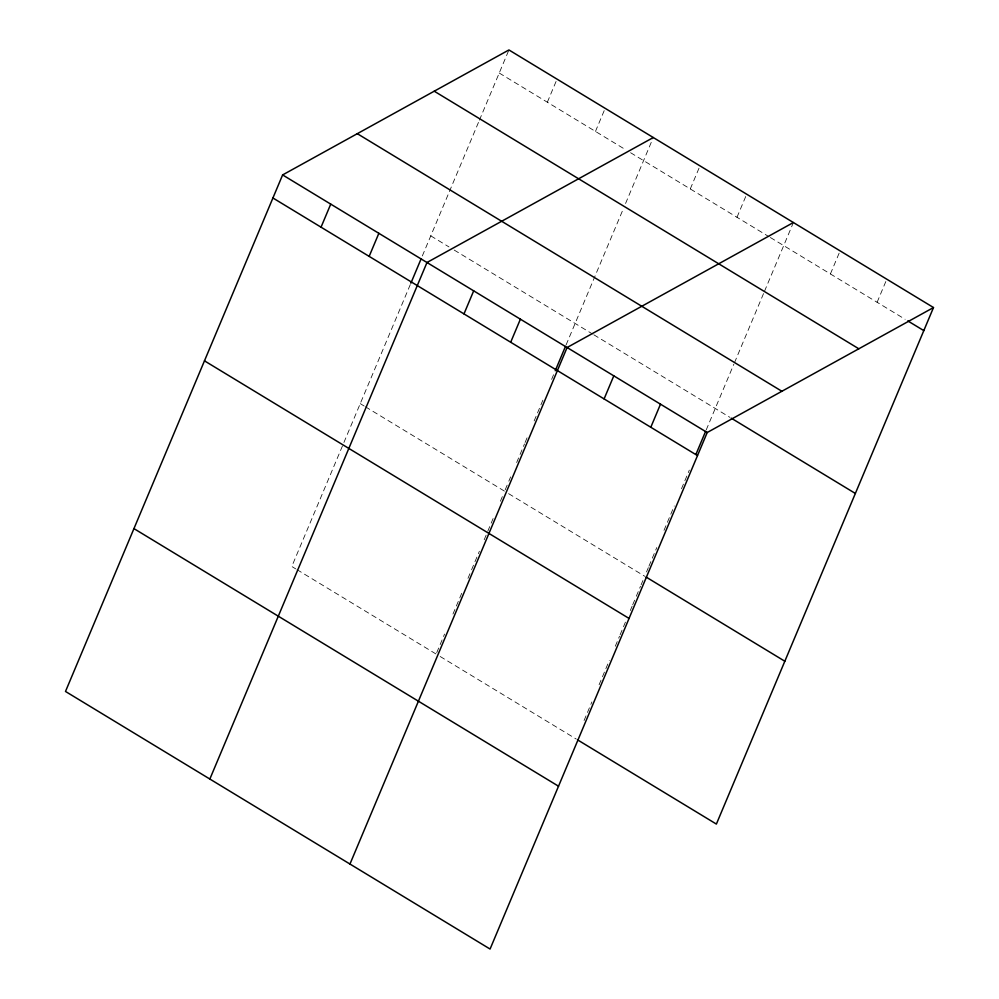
<?xml version="1.0" encoding="UTF-8"?>
<svg xmlns="http://www.w3.org/2000/svg" width="999" height="999" viewBox="0 0 999 999"><rect width="100%" height="100%" fill="white"/><g stroke="black" fill="none" stroke-linecap="round" stroke-linejoin="round"><path stroke-width="0.75" stroke-dasharray="5 3.75" d="M410.277 284.615L291.795 566.483L295.692 568.856M422.327 255.944L448.788 193.007M449.388 191.583L478.808 121.591M479.408 120.167L508.928 49.95M547.34 102.223L557.042 79.146M595.466 131.406L605.169 108.342M436.75 652.634L444.555 634.065M452.972 614.073L461.975 592.644M467.982 578.359L470.979 571.216M471.578 569.792L479.383 551.223M484.19 539.785L487.187 532.654M487.787 531.218L494.393 515.509M500.399 501.223L503.409 494.08M505.207 489.785L508.216 482.617M508.828 481.181L510.639 476.885M516.658 462.549L524.5 443.906M525.099 442.47L528.109 435.302M534.14 420.954L543.181 399.45M551.623 379.37L554.632 372.202M566.083 344.955L623.164 209.178M625.574 203.459L652.709 138.886M690.284 188.936L699.987 165.871M736.987 217.282L746.69 194.206M584.078 720.504L591.883 701.935M599.088 684.79L609.29 660.514M615.297 646.228L619.505 636.226M620.104 634.802L626.71 619.08M630.307 610.514L632.105 606.231M632.704 604.795L635.714 597.652M636.313 596.228L640.509 586.226M641.121 584.802L642.919 580.519M646.528 571.928L648.339 567.632M648.938 566.196L656.768 547.552M664.01 530.344L674.25 505.969M681.493 488.761L689.322 470.117M706.206 429.97L733.853 364.173M734.465 362.749L763.885 292.757M764.485 291.321L792.831 223.901M830.406 273.951L840.097 250.874M877.11 302.285L886.8 279.208M499.225 73.027L625.374 149.563M630.581 152.722L769.018 236.713M770.354 237.512L905.131 319.28M430.769 235.864L448.976 246.915M454.183 250.062L592.482 333.978M593.818 334.777L729.919 417.357M360.252 403.646L364.148 406.006M365.447 406.793L504.607 491.221M508.603 493.656L644.717 576.236M296.99 569.642L436.151 654.07M440.159 656.493L576.261 739.073"/><path stroke-width="1.5" d="M282.617 174.925L65.497 691.458L490.072 949.05L707.205 432.517L933.503 307.542L508.928 49.95L282.617 174.925L707.205 432.517M321.041 227.185L330.744 204.121M369.155 256.381L378.858 233.304M410.876 283.192L421.128 258.803M209.852 779.033L426.985 262.5L653.284 137.537M463.986 313.911L473.688 290.834M510.689 342.245L520.392 319.18M555.244 370.766L565.484 346.391M349.962 864.048L567.095 347.515L793.393 222.54M604.095 398.926L613.798 375.849M650.799 427.26L660.501 404.183M695.953 454.345L705.594 431.393M933.503 307.542L716.383 824.075L577.597 739.884M907.791 320.904L923.813 330.619M434.24 91.196L858.828 348.788M357.305 133.679L781.892 391.271M731.256 418.169L855.356 493.456M272.927 197.989L697.502 455.594M646.053 577.035L784.827 661.238M204.47 360.839L629.058 618.431M133.941 528.608L558.528 786.213"/></g></svg>
